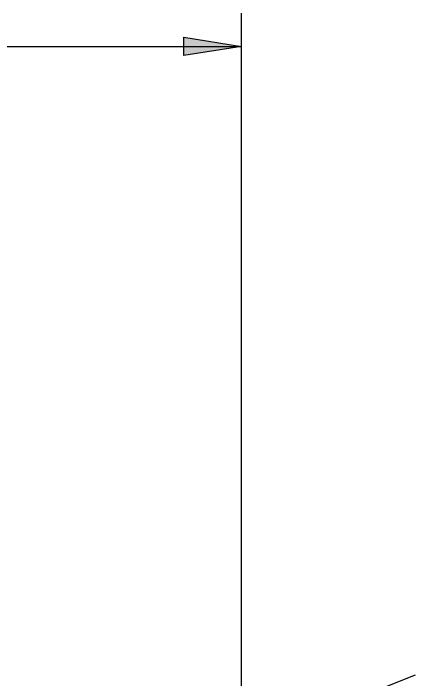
# Model space of a CAD drawing. Extents: x 3 to 592, y 5 to 207.
# Drawn here: x 132.02 to 156.32, y 74.84 to 115.11 of the extents above; entities that cross this region are included whole.
import ezdxf

# ---------------------------------------------------------------- set-up
doc = ezdxf.new("R2010")
doc.units = 0
doc.layers.get('0').update_dxf_attribs({"linetype": 'CONTINUOUS'})

msp = doc.modelspace()

# ---------------------------------------------------------------- hatches: boundary and pattern name
h = msp.add_hatch(color=7)
h.paths.add_polyline_path([(40.251944, 113.100556), (43.744444, 113.665), (43.744444, 112.571389)])
h.paths.add_polyline_path([(145.803056, 113.100556), (142.310556, 112.571389), (142.310556, 113.665)])

# ---------------------------------------------------------------- linework, layer by layer
at = {"color": 7}
for points in [[(145.803056, 53.057778), (145.803056, 115.111389)], [(40.251944, 113.100556), (145.803056, 113.100556)], [(138.394722, 68.015556), (156.315833, 75.141667)]]:
    msp.add_lwpolyline(points, dxfattribs=at)
msp.add_lwpolyline([(145.803056, 113.100556), (142.310556, 112.571389), (142.310556, 113.665)], close=True, dxfattribs=at)

doc.saveas('drawing.dxf')
